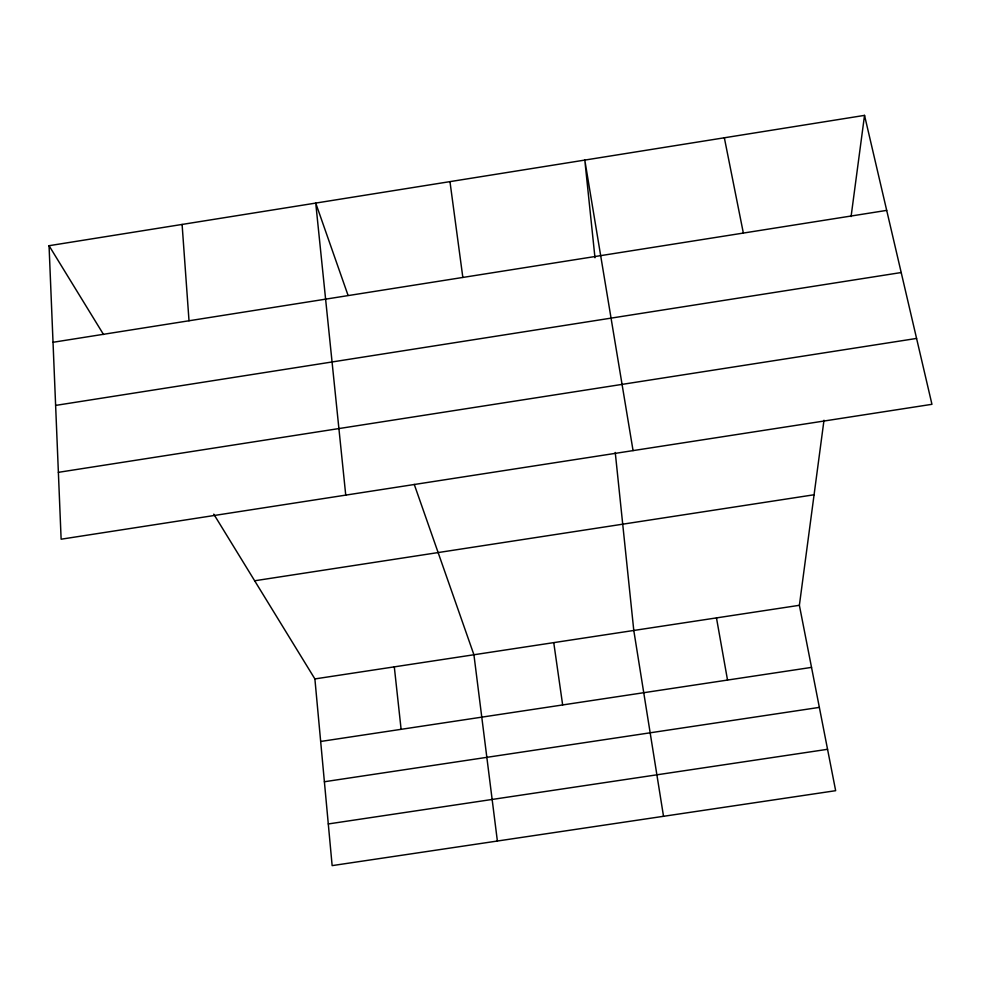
<?xml version="1.0" encoding="UTF-8"?>
<svg xmlns="http://www.w3.org/2000/svg" width="981" height="981" viewBox="0 0 981 981"><rect width="100%" height="100%" fill="white"/><g stroke="black" fill="none" stroke-linecap="round" stroke-linejoin="round"><path stroke-width="1.47" d="M213.772 514.142L314.889 678.926L332.142 865.622L835.653 790.686L799.38 605.302L823.991 420.236M851.079 216.556L864.531 115.378L49.05 245.704L61.129 539.207L931.95 404.307L864.531 115.378M53.023 342.283L886.701 210.388M55.623 405.411L901.208 272.534M58.37 472.339L916.585 338.433M254.655 580.777L814.083 494.767M314.889 678.926L799.38 605.302M320.664 741.464L811.532 667.387M324.392 781.747L819.356 707.387M328.292 823.954L827.559 749.3M49.05 245.704L103.532 334.509M348.034 295.306L315.735 203.092L345.741 495.123M414.252 484.393L473.921 654.756L497.379 841.036M724.346 137.781L743.353 233.061M716.473 617.895L727.522 680.054M633.064 450.61L584.799 160.087L594.976 257.758M663.524 816.302L633.787 630.464L615.246 452.449M553.75 642.629L562.653 704.934M449.972 181.632L462.836 277.439M394.301 666.859L401.106 729.312M182.098 224.441L189.014 320.762"/></g></svg>
